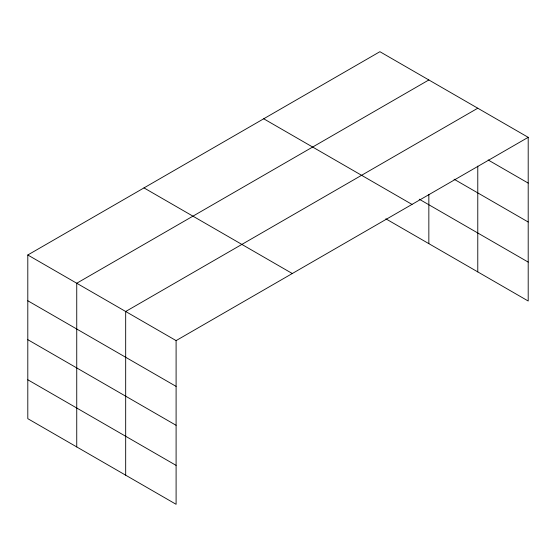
<?xml version="1.0" encoding="UTF-8"?>
<svg xmlns="http://www.w3.org/2000/svg" width="556" height="556" viewBox="0 0 556 556"><rect width="100%" height="100%" fill="white"/><g stroke="black" fill="none" stroke-linecap="round" stroke-linejoin="round"><path stroke-width="0.83" d="M27.8 254.989L176.099 340.606L176.099 504.299L27.8 418.675L27.8 254.989L379.901 51.701L528.2 137.325L528.2 301.011L385.836 218.821M428.843 79.96L76.742 283.24L76.742 446.934M477.778 108.211L125.677 311.499L125.677 475.185M176.099 340.606L528.2 137.325M488.161 159.982L528.2 183.098M454.05 179.199L528.2 222.011M419.203 199.173L528.2 262.105M263.711 118.789L412.01 204.406M143.99 187.9L292.289 273.524M27.8 300.761L176.099 386.385M27.8 339.674L176.099 425.298M27.8 379.769L176.099 465.386M477.778 166.098L477.778 271.905M428.843 194.503L428.843 243.646"/></g></svg>
